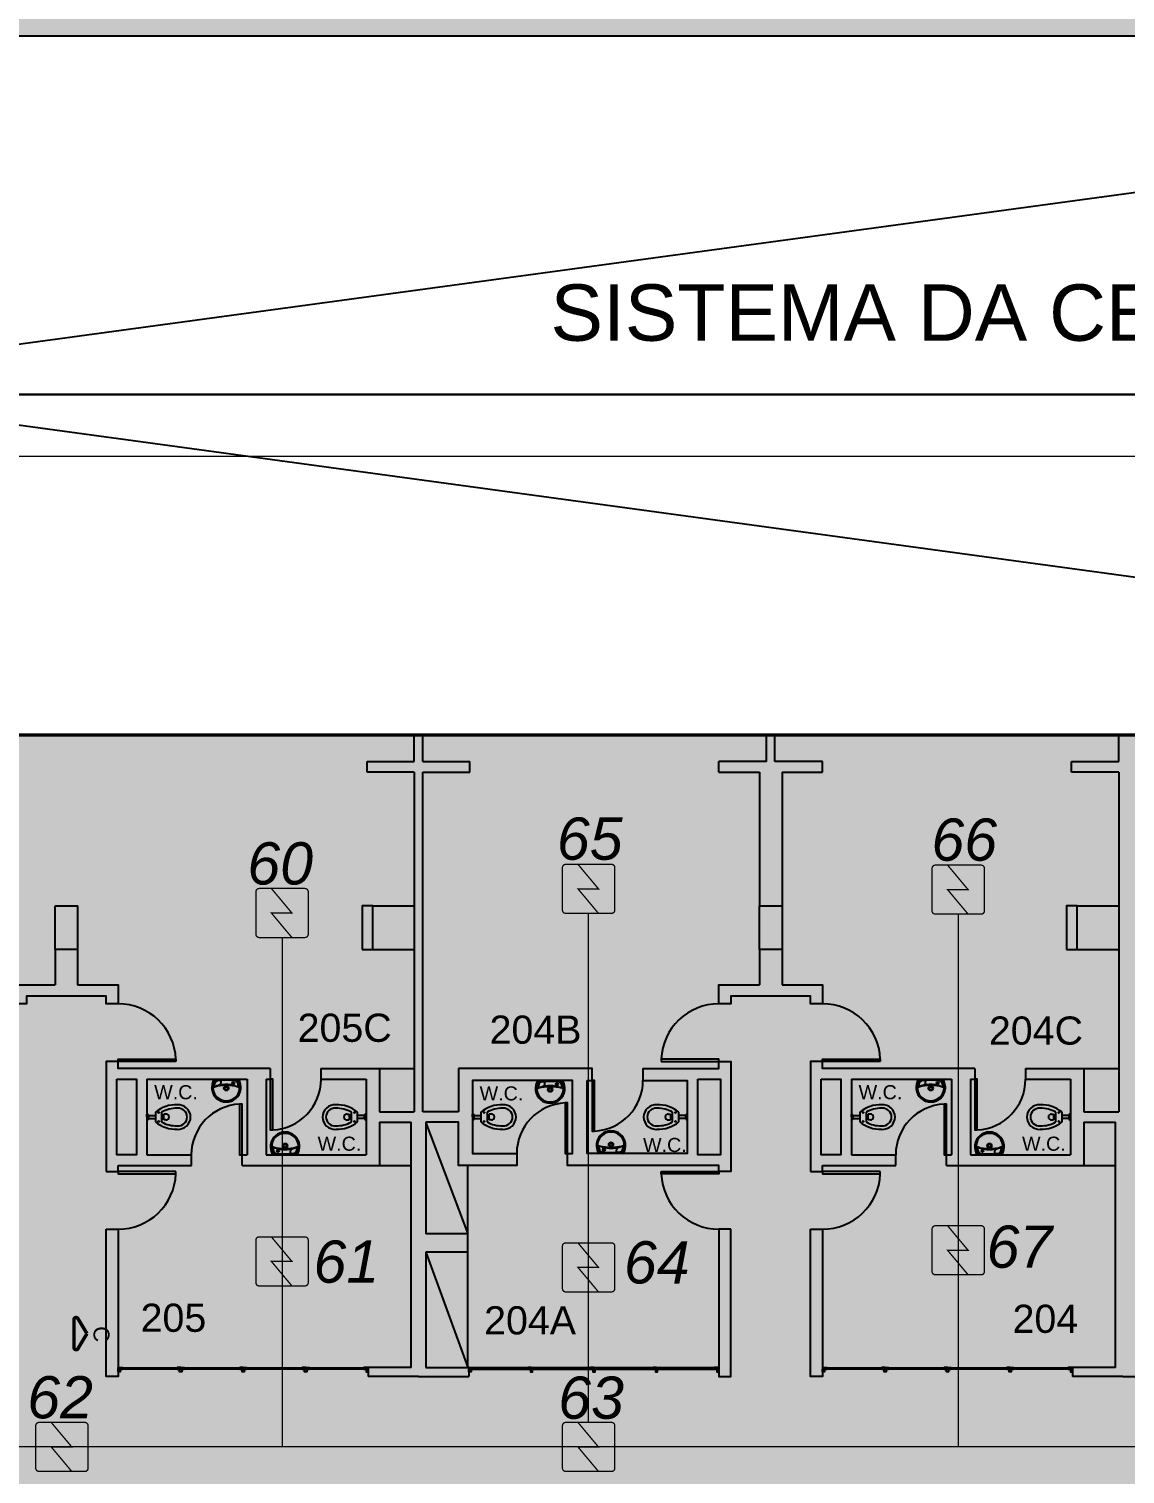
# Model space of a CAD drawing. Header units: metres. Extents: x -331 to 2982, y 362 to 2539.
# Drawn here: x 813.88 to 829.44, y 1904.12 to 1924.64 of the extents above; entities that cross this region are included whole.
import ezdxf
from ezdxf.enums import TextEntityAlignment as Align

# ---------------------------------------------------------------- set-up
doc = ezdxf.new("R2010")
doc.units = ezdxf.units.M
doc.linetypes.add('DASHDOT', pattern=[1, 0.5, -0.25, 0, -0.25])
doc.layers.add('_corredores', color=251, linetype='Continuous', plot=False)
doc.layers.add('_salas', color=251, linetype='Continuous', plot=False)
for name, color, linetype in [('ALV', 251, 'Continuous'), ('CX', 251, 'Continuous'), ('Det', 251, 'Continuous'), ('DET. FUMAÇA', 1, 'Continuous'), ('Div', 251, 'Continuous'), ('Est', 251, 'Continuous'), ('Mob', 251, 'Continuous'), ('Pis', 251, 'Continuous'), ('SALAS NOVAS', 7, 'Continuous'), ('Texto_Salas', 251, 'Continuous'), ('vid', 251, 'Continuous')]:
    doc.layers.add(name, color=color, linetype=linetype)
doc.layers.add('Botoeira_antiga', color=74, linetype='Continuous', lineweight=30)
doc.layers.add('Det_Lcorte', color=251, linetype='Continuous', lineweight=20)
doc.styles.add('ARIAL', font='arial.ttf')
doc.styles.add('DESTAQUE', font='arial.ttf', dxfattribs={"height": 0.4})
doc.styles.get("Standard").update_dxf_attribs({"font": 'arial.ttf', "height": 0.3})
doc.styles.add('X3G_ENTITY_1416BB66', font='arial.ttf', dxfattribs={"height": 0.6})
doc.styles.add('X3G_ENTITY_1416BB70', font='arial.ttf', dxfattribs={"height": 0.6})
doc.styles.add('X3G_ENTITY_1416BB7A', font='arial.ttf', dxfattribs={"height": 0.6})
doc.styles.add('X3G_ENTITY_1416BB84', font='arial.ttf', dxfattribs={"height": 0.6})
doc.styles.add('X3G_ENTITY_1416BB8E', font='arial.ttf', dxfattribs={"height": 0.6})
doc.styles.add('X3G_ENTITY_1416BB98', font='arial.ttf', dxfattribs={"height": 0.6})
doc.styles.add('X3G_ENTITY_1416BC53', font='arial.ttf', dxfattribs={"height": 0.6})
doc.styles.add('X3G_ENTITY_1416BC56', font='arial.ttf', dxfattribs={"height": 0.6})
doc.styles.add('X3G_ENTITY_1421B9F1', font='arial.ttf', dxfattribs={"height": 0.4})

# ---------------------------------------------------------------- blocks, each defined once
blk = doc.blocks.new('Detector de fumaça')
at = {"layer": 'DET. FUMAÇA', "linetype": 'Continuous', "lineweight": 15, "const_width": 0.0187}
blk.add_lwpolyline([(774.599, 539.816), (775.249, 539.816, -0.414214), (775.296, 539.769), (775.296, 539.167, -0.414214), (775.249, 539.12), (774.599, 539.12, -0.414214), (774.553, 539.167), (774.553, 539.769, -0.414214)], format="xyb", close=True, dxfattribs=at)
blk.add_lwpolyline([(774.773, 539.816), (775.064, 539.468), (774.773, 539.468), (775.064, 539.12)], dxfattribs=at)

msp = doc.modelspace()

# ---------------------------------------------------------------- hatches: boundary and pattern name
at = {"layer": '_corredores', "transparency": 33554508}
h = msp.add_hatch(color=256, dxfattribs=at)
h.dxf.hatch_style = 1
h.paths.add_polyline_path([(851.609, 1924.544), (870.379, 1924.544), (870.379, 1926.38), (870.189, 1926.38), (870.189, 1926.577), (870.003, 1926.764), (866.304, 1926.765), (866.288, 1926.731), (866.184, 1926.814), (865.422, 1927.574), (863.994, 1927.574), (862.566, 1927.574), (861.756, 1926.765), (861.72, 1926.765), (861.716, 1926.764), (861.703, 1926.763), (861.685, 1926.763), (858.091, 1926.765), (857.744, 1926.418), (857.397, 1926.765), (853.804, 1926.765), (853.788, 1926.731), (853.684, 1926.814), (852.922, 1927.574), (851.494, 1927.574), (849.748, 1927.574), (849.748, 1926.814), (849.608, 1926.814), (849.608, 1929.894), (841.234, 1929.894), (841.234, 1928.054), (840.474, 1928.054), (840.474, 1927.096), (840.756, 1926.814), (840.374, 1926.432), (840.042, 1926.765), (836.434, 1926.765), (836.419, 1926.731), (836.314, 1926.814), (835.553, 1927.574), (834.124, 1927.574), (832.696, 1927.574), (831.886, 1926.765), (831.85, 1926.765), (831.847, 1926.764), (831.833, 1926.763), (831.815, 1926.763), (828.221, 1926.765), (827.874, 1926.418), (827.528, 1926.765), (823.934, 1926.765), (823.918, 1926.731), (823.814, 1926.814), (823.052, 1927.574), (821.624, 1927.574), (820.195, 1927.574), (819.385, 1926.765), (819.35, 1926.765), (819.346, 1926.764), (819.333, 1926.763), (819.315, 1926.763), (815.721, 1926.765), (815.374, 1926.418), (815.027, 1926.765), (811.434, 1926.765), (811.418, 1926.731), (811.314, 1926.814), (810.552, 1927.574), (809.124, 1927.574), (807.695, 1927.574), (806.886, 1926.765), (806.85, 1926.765), (806.846, 1926.764), (806.833, 1926.763), (806.815, 1926.763), (803.221, 1926.765), (802.874, 1926.418), (802.527, 1926.765), (798.934, 1926.765), (798.918, 1926.731), (798.814, 1926.814), (798.052, 1927.574), (796.624, 1927.574), (795.195, 1927.574), (794.386, 1926.765), (794.35, 1926.765), (794.346, 1926.764), (794.333, 1926.763), (794.315, 1926.763), (790.721, 1926.765), (790.374, 1926.418), (790.027, 1926.765), (786.434, 1926.765), (786.418, 1926.731), (786.314, 1926.814), (785.552, 1927.574), (784.124, 1927.574), (782.696, 1927.574), (781.886, 1926.765), (781.85, 1926.765), (781.846, 1926.764), (781.833, 1926.763), (781.815, 1926.763), (778.221, 1926.765), (777.874, 1926.418), (777.527, 1926.765), (773.934, 1926.765), (773.918, 1926.731), (773.814, 1926.814), (773.052, 1927.574), (771.624, 1927.574), (770.196, 1927.574), (769.386, 1926.765), (769.35, 1926.765), (769.347, 1926.764), (769.333, 1926.763), (769.315, 1926.763), (765.615, 1926.764), (765.429, 1926.577), (765.429, 1926.38), (765.239, 1926.38), (765.239, 1924.544), (770.084, 1924.544), (770.084, 1914.631), (770.394, 1914.631), (770.394, 1905.511), (765.009, 1905.511), (765.009, 1910.811), (763.809, 1910.811), (763.809, 1905.511), (755.909, 1905.511), (755.909, 1910.811), (754.809, 1910.811), (754.809, 1905.511), (746.059, 1905.511), (746.059, 1901.896), (748.429, 1901.896), (748.429, 1903.596), (748.029, 1903.596), (748.029, 1903.796), (754.454, 1903.796), (754.454, 1903.596), (754.129, 1903.596), (754.129, 1901.896), (754.454, 1901.896), (754.454, 1901.696), (754.454, 1901.171), (757.954, 1901.171), (757.954, 1903.571), (757.954, 1903.771), (768.009, 1903.771), (768.009, 1903.751), (768.814, 1903.751), (768.814, 1895.791), (767.984, 1895.791), (767.984, 1895.771), (762.344, 1895.771), (761.069, 1895.771), (761.069, 1893.046), (754.154, 1893.046), (752.479, 1893.046), (752.479, 1860.521), (752.479, 1859.096), (752.479, 1857.621), (754.079, 1857.621), (754.079, 1860.546), (753.904, 1860.546), (753.904, 1863.421), (754.169, 1863.421), (754.169, 1887.631), (760.804, 1887.631), (760.804, 1887.721), (768.909, 1887.721), (770.309, 1887.721), (771.909, 1887.721), (773.009, 1887.721), (775.859, 1887.721), (775.859, 1886.621), (777.159, 1886.621), (777.159, 1887.721), (788.759, 1887.721), (788.759, 1886.621), (790.059, 1886.621), (790.059, 1887.721), (802.309, 1887.721), (804.009, 1887.721), (844.959, 1887.721), (844.959, 1887.896), (845.259, 1887.896), (845.259, 1887.543), (845.259, 1863.221), (807.109, 1863.221), (807.109, 1860.671), (807.109, 1860.571), (806.556, 1860.571), (806.556, 1858.751), (806.556, 1855.871), (806.556, 1855.143), (807.956, 1855.143), (807.956, 1857.121), (809.134, 1857.121), (809.134, 1860.671), (845.259, 1860.671), (845.259, 1855.977), (846.384, 1855.977), (846.384, 1856.871), (846.034, 1856.871), (846.034, 1856.971), (846.434, 1856.971), (846.434, 1860.671), (849.184, 1860.671), (849.184, 1856.971), (849.584, 1856.971), (849.584, 1856.871), (849.234, 1856.871), (849.234, 1855.977), (850.459, 1855.977), (850.459, 1860.671), (859.459, 1860.671), (859.459, 1863.221), (849.559, 1863.221), (849.559, 1888.221), (849.659, 1888.221), (849.659, 1887.721), (854.289, 1887.721), (854.289, 1895.621), (859.259, 1895.621), (859.259, 1905.521), (857.359, 1905.521), (857.359, 1905.621), (858.034, 1905.621), (858.034, 1908.221), (853.709, 1908.221), (853.709, 1908.184), (853.609, 1908.184), (853.609, 1910.121), (850.859, 1910.121), (850.86, 1912.861), (849.659, 1912.861), (849.659, 1908.921), (852.409, 1908.921), (852.409, 1903.771), (852.409, 1895.701), (852.409, 1890.371), (849.559, 1890.371), (849.559, 1908.921), (849.559, 1912.961), (852.259, 1912.961), (852.259, 1914.631), (851.609, 1914.631)])
h.paths.add_polyline_path([(845.929, 1914.631), (846.006, 1914.631), (846.006, 1905.511), (844.999, 1905.511), (844.999, 1909.911), (845.009, 1910.811), (843.809, 1910.811), (843.809, 1905.511), (835.009, 1905.511), (835.009, 1910.811), (833.809, 1910.811), (833.809, 1905.511), (825.009, 1905.511), (825.009, 1910.811), (823.809, 1910.811), (823.809, 1905.511), (815.009, 1905.511), (815.009, 1910.811), (813.809, 1910.811), (813.809, 1905.511), (805.009, 1905.511), (805.009, 1910.811), (803.809, 1910.811), (803.809, 1905.511), (795.009, 1905.511), (795.009, 1910.811), (793.809, 1910.811), (793.809, 1905.511), (785.009, 1905.511), (785.009, 1910.811), (783.809, 1910.811), (783.809, 1905.511), (775.009, 1905.511), (775.009, 1910.811), (773.979, 1910.811), (773.979, 1905.511), (773.194, 1905.511), (773.194, 1914.631), (773.124, 1914.631), (773.124, 1920.111), (775.144, 1920.111), (775.144, 1921.611), (775.124, 1921.611), (775.124, 1922.031), (773.624, 1922.031), (773.624, 1921.611), (773.164, 1921.611), (773.164, 1924.544), (845.929, 1924.543), (845.929, 1921.611), (845.469, 1921.611), (845.469, 1922.031), (843.969, 1922.031), (843.969, 1921.611), (843.949, 1920.111), (845.929, 1920.111)], flags=16)
h.paths.add_polyline_path([(851.494, 1926.432), (851.112, 1926.814), (851.494, 1927.196), (851.876, 1926.814)], flags=16)
h.paths.add_polyline_path([(845.244, 1926.432), (844.862, 1926.814), (845.244, 1927.196), (845.626, 1926.814)], flags=16)
h.paths.add_polyline_path([(845.119, 1903.801), (845.119, 1895.821), (845.259, 1895.821), (845.259, 1890.321), (839.659, 1890.321), (775.859, 1890.321), (772.984, 1890.321), (772.984, 1895.791), (771.754, 1895.791), (771.754, 1903.746), (773.099, 1903.746), (773.099, 1903.801)], flags=16)
h.paths.add_polyline_path([(834.506, 1926.814), (834.124, 1926.432), (833.742, 1926.814), (834.124, 1927.196)], flags=16)
h.paths.add_polyline_path([(863.612, 1926.814), (863.994, 1927.196), (864.376, 1926.814), (863.994, 1926.432)], flags=16)
h.paths.add_polyline_path([(845.259, 1895.821), (845.259, 1890.321), (839.659, 1890.321), (775.859, 1890.321), (772.984, 1890.321), (772.984, 1895.821), (775.859, 1895.821), (839.659, 1895.821)], flags=0)
h.paths.add_polyline_path([(822.006, 1926.814), (821.624, 1926.432), (821.242, 1926.814), (821.624, 1927.196)], flags=16)
h.paths.add_polyline_path([(809.506, 1926.814), (809.124, 1926.432), (808.742, 1926.814), (809.124, 1927.196)], flags=16)
h.paths.add_polyline_path([(797.006, 1926.814), (796.624, 1926.432), (796.242, 1926.814), (796.624, 1927.196)], flags=16)
h.paths.add_polyline_path([(784.506, 1926.814), (784.124, 1926.432), (783.742, 1926.814), (784.124, 1927.196)], flags=16)
h.paths.add_polyline_path([(772.006, 1926.814), (771.624, 1926.432), (771.242, 1926.814), (771.624, 1927.196)], flags=16)
edge = h.paths.add_edge_path(flags=16)
edge.add_line((767.555, 1893.924), (767.408, 1893.821))
edge.add_line((767.408, 1893.821), (767.203, 1894.065))
edge.add_line((767.203, 1894.065), (766.309, 1893.171))
edge.add_arc((765.909, 1892.771), 0.565, -45, 45, ccw=False)
edge.add_line((766.309, 1892.372), (767.203, 1891.477))
edge.add_line((767.203, 1891.477), (767.408, 1891.721))
edge.add_line((767.408, 1891.721), (767.555, 1891.618))
edge.add_arc((765.909, 1892.771), 2.01, 35, 325, ccw=False)
at = {"layer": '_salas', "transparency": 33554559}
h = msp.add_hatch(color=256, dxfattribs=at)
h.dxf.hatch_style = 1
h.paths.add_polyline_path([(805.009, 1905.511), (813.809, 1905.511), (813.809, 1910.811), (815.009, 1910.811), (815.009, 1905.511), (823.809, 1905.511), (823.809, 1910.811), (825.009, 1910.811), (825.009, 1905.511), (833.809, 1905.511), (833.809, 1910.811), (835.009, 1910.811), (835.009, 1905.511), (843.809, 1905.511), (843.809, 1910.811), (845.009, 1910.811), (845.009, 1909.911), (844.999, 1909.911), (844.999, 1905.511), (846.006, 1905.511), (846.006, 1914.631), (773.194, 1914.631), (773.194, 1905.511), (773.979, 1905.511), (773.979, 1910.811), (775.009, 1910.811), (775.009, 1905.511), (783.809, 1905.511), (783.809, 1910.811), (785.009, 1910.811), (785.009, 1905.511), (793.809, 1905.511), (793.809, 1910.811), (795.009, 1910.811), (795.009, 1905.511), (803.809, 1905.511), (803.809, 1910.811), (805.009, 1910.811)])

# ---------------------------------------------------------------- linework, layer by layer
at = {"layer": 'ALV', "color": 251}
for p, q in [((819.349, 1914.241), (819.349, 1914.611)), ((819.469, 1914.241), (819.469, 1914.611)), ((824.349, 1914.611), (824.469, 1914.611)), ((824.349, 1914.241), (824.349, 1914.611)), ((824.469, 1914.241), (824.469, 1914.611)), ((829.349, 1914.241), (829.349, 1914.611)), ((818.679, 1914.091), (818.679, 1914.241)), ((818.679, 1914.241), (819.349, 1914.241)), ((819.469, 1914.241), (820.139, 1914.241)), ((820.139, 1914.091), (820.139, 1914.241)), ((823.674, 1914.091), (823.674, 1914.241)), ((824.349, 1914.241), (823.674, 1914.241)), ((825.144, 1914.241), (824.469, 1914.241)), ((825.144, 1914.091), (825.144, 1914.241)), ((828.679, 1914.091), (828.679, 1914.241)), ((828.679, 1914.241), (829.349, 1914.241)), ((819.349, 1914.091), (818.679, 1914.091)), ((819.349, 1914.091), (819.349, 1909.269)), ((819.469, 1909.269), (819.469, 1914.091)), ((819.469, 1914.091), (820.139, 1914.091)), ((823.674, 1914.091), (824.249, 1914.091)), ((824.249, 1914.091), (824.249, 1912.191)), ((824.569, 1914.091), (825.144, 1914.091)), ((824.569, 1914.091), (824.569, 1912.191)), ((829.349, 1914.091), (828.679, 1914.091)), ((829.349, 1914.091), (829.349, 1909.269)), ((814.249, 1911.571), (814.249, 1911.071)), ((814.569, 1911.571), (814.569, 1911.071)), ((824.249, 1911.571), (824.249, 1911.071)), ((824.569, 1911.571), (824.569, 1911.071)), ((815.554, 1909.731), (815.554, 1908.656)), ((815.554, 1909.731), (816.974, 1909.731)), ((816.974, 1909.731), (816.974, 1908.656)), ((817.244, 1909.731), (817.304, 1909.731)), ((817.244, 1909.731), (817.244, 1908.656)), ((817.304, 1909.881), (817.304, 1909.731)), ((818.024, 1909.881), (818.854, 1909.881)), ((818.024, 1909.881), (818.024, 1909.731)), ((818.024, 1909.731), (818.664, 1909.731)), ((818.664, 1909.731), (818.664, 1908.656)), ((818.854, 1909.881), (818.854, 1909.269)), ((820.964, 1909.881), (819.974, 1909.881)), ((819.974, 1909.881), (819.974, 1909.269)), ((825.554, 1909.731), (825.554, 1908.656)), ((825.554, 1909.731), (826.974, 1909.731)), ((826.974, 1909.731), (826.974, 1908.656)), ((827.244, 1909.731), (827.304, 1909.731)), ((827.244, 1909.731), (827.244, 1908.656)), ((827.304, 1909.881), (827.304, 1909.731)), ((828.024, 1909.881), (828.854, 1909.881)), ((828.024, 1909.881), (828.024, 1909.731)), ((828.024, 1909.731), (828.664, 1909.731)), ((828.664, 1909.731), (828.664, 1908.656)), ((828.854, 1909.881), (828.854, 1909.269)), ((818.854, 1909.269), (819.349, 1909.269)), ((818.854, 1909.119), (818.854, 1908.506)), ((818.854, 1909.119), (819.304, 1909.119)), ((819.304, 1905.636), (819.304, 1909.119)), ((819.974, 1909.269), (819.469, 1909.269)), ((819.514, 1909.119), (819.514, 1907.536)), ((828.854, 1909.269), (829.349, 1909.269)), ((828.854, 1909.119), (828.854, 1908.506)), ((828.854, 1909.119), (829.304, 1909.119)), ((829.304, 1905.636), (829.304, 1909.119)), ((815.144, 1908.506), (816.184, 1908.506)), ((815.144, 1908.421), (815.144, 1908.506)), ((815.554, 1908.656), (816.184, 1908.656)), ((816.184, 1908.506), (816.184, 1908.656)), ((816.904, 1908.656), (816.974, 1908.656)), ((816.904, 1908.506), (816.904, 1908.656)), ((816.904, 1908.506), (818.854, 1908.506)), ((817.244, 1908.656), (818.664, 1908.656)), ((825.144, 1908.506), (826.184, 1908.506)), ((825.144, 1908.421), (825.144, 1908.506)), ((825.554, 1908.656), (826.184, 1908.656)), ((826.184, 1908.506), (826.184, 1908.656)), ((826.904, 1908.656), (826.974, 1908.656)), ((826.904, 1908.506), (826.904, 1908.656)), ((826.904, 1908.506), (828.854, 1908.506)), ((827.244, 1908.656), (828.664, 1908.656)), ((814.974, 1908.421), (815.144, 1908.421)), ((824.974, 1908.421), (825.144, 1908.421)), ((820.109, 1907.536), (819.514, 1907.536)), ((820.109, 1907.276), (820.109, 1907.536)), ((819.514, 1907.276), (819.514, 1905.636)), ((820.109, 1907.276), (819.514, 1907.276)), ((819.304, 1905.636), (818.694, 1905.636)), ((818.694, 1905.636), (818.694, 1905.511)), ((819.514, 1905.636), (820.124, 1905.636)), ((820.124, 1905.636), (820.124, 1905.511)), ((829.304, 1905.636), (828.694, 1905.636)), ((828.694, 1905.636), (828.694, 1905.511)), ((819.409, 1905.511), (818.694, 1905.511)), ((819.409, 1905.511), (820.124, 1905.511)), ((829.409, 1905.511), (828.694, 1905.511))]:
    msp.add_line(p, q, dxfattribs=at)
at = {"layer": 'ALV'}
msp.add_line((829.409, 1905.511), (830.124, 1905.511), dxfattribs=at)
at = {"layer": 'ALV', "color": 251}
for points in [[(814.569, 1911.071), (815.144, 1911.071), (815.144, 1910.801), (814.974, 1910.801), (814.974, 1910.911), (813.844, 1910.911), (813.844, 1910.801), (813.674, 1910.801), (813.674, 1911.071), (814.249, 1911.071)], [(824.569, 1911.071), (825.144, 1911.071), (825.144, 1910.801), (824.974, 1910.801), (824.974, 1910.911), (823.844, 1910.911), (823.844, 1910.801), (823.674, 1910.801), (823.674, 1911.071), (824.249, 1911.071)], [(817.304, 1909.881), (815.144, 1909.881), (815.144, 1909.981), (814.974, 1909.981), (814.974, 1908.421)], [(822.594, 1909.881), (823.674, 1909.881), (823.674, 1909.981), (823.844, 1909.981), (823.844, 1908.421), (823.674, 1908.421), (823.674, 1908.506), (821.524, 1908.506), (821.524, 1908.674), (821.594, 1908.674), (821.594, 1909.714), (820.174, 1909.714), (820.174, 1908.674), (820.804, 1908.674), (820.804, 1908.506), (819.974, 1908.506), (819.974, 1909.119), (819.514, 1909.119)], [(827.304, 1909.881), (825.144, 1909.881), (825.144, 1909.981), (824.974, 1909.981), (824.974, 1908.421)], [(821.804, 1909.714), (821.874, 1909.714), (821.874, 1909.881), (819.974, 1909.881)], [(822.594, 1909.881), (822.594, 1909.714), (823.224, 1909.714), (823.224, 1908.674), (821.804, 1908.674), (821.804, 1909.714)], [(816.047, 1905.615), (816.047, 1905.575), (816.017, 1905.575), (816.017, 1905.615)], [(816.934, 1905.615), (816.934, 1905.575), (816.904, 1905.575), (816.904, 1905.615)], [(821.884, 1905.615), (821.884, 1905.575), (821.914, 1905.575), (821.914, 1905.615)], [(826.047, 1905.615), (826.047, 1905.575), (826.017, 1905.575), (826.017, 1905.615)], [(826.934, 1905.615), (826.934, 1905.575), (826.904, 1905.575), (826.904, 1905.615)]]:
    msp.add_lwpolyline(points, dxfattribs=at)
for points in [[(815.124, 1909.731), (815.404, 1909.731), (815.404, 1908.656), (815.124, 1908.656)], [(823.374, 1909.731), (823.694, 1909.731), (823.694, 1908.656), (823.374, 1908.656)], [(825.124, 1909.731), (825.404, 1909.731), (825.404, 1908.656), (825.124, 1908.656)], [(814.974, 1907.601), (815.144, 1907.601), (815.144, 1905.511), (814.974, 1905.511)], [(823.844, 1907.601), (823.674, 1907.601), (823.674, 1905.511), (823.844, 1905.511)], [(824.974, 1907.601), (825.144, 1907.601), (825.144, 1905.511), (824.974, 1905.511)], [(815.148, 1905.635), (818.69, 1905.635), (818.69, 1905.615), (815.148, 1905.615)], [(815.984, 1905.635), (816.029, 1905.635), (816.029, 1905.615), (815.984, 1905.615), (815.984, 1905.614), (816.03, 1905.614), (816.03, 1905.636), (815.984, 1905.636)], [(816.033, 1905.636), (816.03, 1905.636), (816.03, 1905.614), (816.033, 1905.614)], [(816.08, 1905.635), (816.034, 1905.635), (816.034, 1905.615), (816.08, 1905.615), (816.08, 1905.614), (816.033, 1905.614), (816.033, 1905.636), (816.08, 1905.636)], [(816.871, 1905.635), (816.917, 1905.635), (816.917, 1905.615), (816.871, 1905.615), (816.871, 1905.614), (816.918, 1905.614), (816.918, 1905.636), (816.871, 1905.636)], [(816.921, 1905.636), (816.918, 1905.636), (816.918, 1905.614), (816.921, 1905.614)], [(816.967, 1905.635), (816.922, 1905.635), (816.922, 1905.615), (816.967, 1905.615), (816.967, 1905.614), (816.921, 1905.614), (816.921, 1905.636), (816.967, 1905.636)], [(823.67, 1905.635), (820.128, 1905.635), (820.128, 1905.615), (823.67, 1905.615)], [(821.851, 1905.635), (821.897, 1905.635), (821.897, 1905.615), (821.851, 1905.615), (821.851, 1905.614), (821.898, 1905.614), (821.898, 1905.636), (821.851, 1905.636)], [(821.898, 1905.636), (821.901, 1905.636), (821.901, 1905.614), (821.898, 1905.614)], [(821.947, 1905.635), (821.902, 1905.635), (821.902, 1905.615), (821.947, 1905.615), (821.947, 1905.614), (821.901, 1905.614), (821.901, 1905.636), (821.947, 1905.636)], [(825.148, 1905.635), (828.69, 1905.635), (828.69, 1905.615), (825.148, 1905.615)], [(825.984, 1905.635), (826.029, 1905.635), (826.029, 1905.615), (825.984, 1905.615), (825.984, 1905.614), (826.03, 1905.614), (826.03, 1905.636), (825.984, 1905.636)], [(826.033, 1905.636), (826.03, 1905.636), (826.03, 1905.614), (826.033, 1905.614)], [(826.08, 1905.635), (826.034, 1905.635), (826.034, 1905.615), (826.08, 1905.615), (826.08, 1905.614), (826.033, 1905.614), (826.033, 1905.636), (826.08, 1905.636)], [(826.871, 1905.635), (826.917, 1905.635), (826.917, 1905.615), (826.871, 1905.615), (826.871, 1905.614), (826.918, 1905.614), (826.918, 1905.636), (826.871, 1905.636)], [(826.921, 1905.636), (826.918, 1905.636), (826.918, 1905.614), (826.921, 1905.614)], [(826.967, 1905.635), (826.922, 1905.635), (826.922, 1905.615), (826.967, 1905.615), (826.967, 1905.614), (826.921, 1905.614), (826.921, 1905.636), (826.967, 1905.636)]]:
    msp.add_lwpolyline(points, close=True, dxfattribs=at)
at = {"layer": 'Botoeira_antiga'}
msp.add_line((763.38, 1919.452), (871.635, 1919.452), dxfattribs=at)
at = {"layer": 'CX', "color": 251}
for points in [[(815.964, 1909.981), (815.144, 1909.981), (815.144, 1910.016), (815.964, 1910.016)], [(822.854, 1909.981), (823.674, 1909.981), (823.674, 1910.016), (822.854, 1910.016)], [(825.964, 1909.981), (825.144, 1909.981), (825.144, 1910.016), (825.964, 1910.016)], [(817.339, 1909.011), (817.339, 1909.731), (817.304, 1909.731), (817.304, 1909.011)], [(827.339, 1909.011), (827.339, 1909.731), (827.304, 1909.731), (827.304, 1909.011)], [(821.909, 1908.994), (821.909, 1909.714), (821.874, 1909.714), (821.874, 1908.994)], [(816.869, 1909.376), (816.869, 1908.656), (816.904, 1908.656), (816.904, 1909.376)], [(821.489, 1909.394), (821.489, 1908.674), (821.524, 1908.674), (821.524, 1909.394)], [(826.869, 1909.376), (826.869, 1908.656), (826.904, 1908.656), (826.904, 1909.376)], [(815.964, 1908.421), (815.144, 1908.421), (815.144, 1908.386), (815.964, 1908.386)], [(822.854, 1908.421), (823.674, 1908.421), (823.674, 1908.386), (822.854, 1908.386)], [(825.964, 1908.421), (825.144, 1908.421), (825.144, 1908.386), (825.964, 1908.386)], [(815.147, 1905.636), (815.144, 1905.636), (815.144, 1905.614), (815.147, 1905.614)], [(815.207, 1905.635), (815.148, 1905.635), (815.148, 1905.615), (815.207, 1905.615), (815.207, 1905.614), (815.147, 1905.614), (815.147, 1905.636), (815.207, 1905.636)], [(817.759, 1905.635), (817.804, 1905.635), (817.804, 1905.615), (817.759, 1905.615), (817.759, 1905.614), (817.805, 1905.614), (817.805, 1905.636), (817.759, 1905.636)], [(817.808, 1905.636), (817.805, 1905.636), (817.805, 1905.614), (817.808, 1905.614)], [(817.855, 1905.635), (817.809, 1905.635), (817.809, 1905.615), (817.855, 1905.615), (817.855, 1905.614), (817.808, 1905.614), (817.808, 1905.636), (817.855, 1905.636)], [(818.631, 1905.635), (818.69, 1905.635), (818.69, 1905.615), (818.631, 1905.615), (818.631, 1905.614), (818.691, 1905.614), (818.691, 1905.636), (818.631, 1905.636)], [(818.691, 1905.636), (818.694, 1905.636), (818.694, 1905.614), (818.691, 1905.614)], [(820.127, 1905.636), (820.124, 1905.636), (820.124, 1905.614), (820.127, 1905.614)], [(820.187, 1905.635), (820.128, 1905.635), (820.128, 1905.615), (820.187, 1905.615), (820.187, 1905.614), (820.127, 1905.614), (820.127, 1905.636), (820.187, 1905.636)], [(820.964, 1905.635), (821.009, 1905.635), (821.009, 1905.615), (820.964, 1905.615), (820.964, 1905.614), (821.01, 1905.614), (821.01, 1905.636), (820.964, 1905.636)], [(821.01, 1905.636), (821.013, 1905.636), (821.013, 1905.614), (821.01, 1905.614)], [(821.06, 1905.635), (821.014, 1905.635), (821.014, 1905.615), (821.06, 1905.615), (821.06, 1905.614), (821.013, 1905.614), (821.013, 1905.636), (821.06, 1905.636)], [(822.739, 1905.635), (822.784, 1905.635), (822.784, 1905.615), (822.739, 1905.615), (822.739, 1905.614), (822.785, 1905.614), (822.785, 1905.636), (822.739, 1905.636)], [(822.785, 1905.636), (822.788, 1905.636), (822.788, 1905.614), (822.785, 1905.614)], [(822.835, 1905.635), (822.789, 1905.635), (822.789, 1905.615), (822.835, 1905.615), (822.835, 1905.614), (822.788, 1905.614), (822.788, 1905.636), (822.835, 1905.636)], [(823.611, 1905.635), (823.67, 1905.635), (823.67, 1905.615), (823.611, 1905.615), (823.611, 1905.614), (823.671, 1905.614), (823.671, 1905.636), (823.611, 1905.636)], [(823.671, 1905.636), (823.674, 1905.636), (823.674, 1905.614), (823.671, 1905.614)], [(825.147, 1905.636), (825.144, 1905.636), (825.144, 1905.614), (825.147, 1905.614)], [(825.207, 1905.635), (825.148, 1905.635), (825.148, 1905.615), (825.207, 1905.615), (825.207, 1905.614), (825.147, 1905.614), (825.147, 1905.636), (825.207, 1905.636)], [(827.759, 1905.635), (827.804, 1905.635), (827.804, 1905.615), (827.759, 1905.615), (827.759, 1905.614), (827.805, 1905.614), (827.805, 1905.636), (827.759, 1905.636)], [(827.808, 1905.636), (827.805, 1905.636), (827.805, 1905.614), (827.808, 1905.614)], [(827.855, 1905.635), (827.809, 1905.635), (827.809, 1905.615), (827.855, 1905.615), (827.855, 1905.614), (827.808, 1905.614), (827.808, 1905.636), (827.855, 1905.636)], [(828.631, 1905.635), (828.69, 1905.635), (828.69, 1905.615), (828.631, 1905.615), (828.631, 1905.614), (828.691, 1905.614), (828.691, 1905.636), (828.631, 1905.636)], [(828.691, 1905.636), (828.694, 1905.636), (828.694, 1905.614), (828.691, 1905.614)]]:
    msp.add_lwpolyline(points, close=True, dxfattribs=at)
for points in [[(815.174, 1905.615), (815.174, 1905.575), (815.144, 1905.575), (815.144, 1905.615)], [(817.822, 1905.615), (817.822, 1905.575), (817.792, 1905.575), (817.792, 1905.615)], [(818.664, 1905.615), (818.664, 1905.575), (818.694, 1905.575), (818.694, 1905.615)], [(820.154, 1905.615), (820.154, 1905.575), (820.124, 1905.575), (820.124, 1905.615)], [(820.997, 1905.615), (820.997, 1905.575), (821.027, 1905.575), (821.027, 1905.615)], [(822.772, 1905.615), (822.772, 1905.575), (822.802, 1905.575), (822.802, 1905.615)], [(823.644, 1905.615), (823.644, 1905.575), (823.674, 1905.575), (823.674, 1905.615)], [(825.174, 1905.615), (825.174, 1905.575), (825.144, 1905.575), (825.144, 1905.615)], [(827.822, 1905.615), (827.822, 1905.575), (827.792, 1905.575), (827.792, 1905.615)], [(828.664, 1905.615), (828.664, 1905.575), (828.694, 1905.575), (828.694, 1905.615)]]:
    msp.add_lwpolyline(points, dxfattribs=at)
for centre, radius, start, end in [((815.144, 1909.981), 0.821, 2.4441, 90), ((823.674, 1909.981), 0.821, 90, 177.5559), ((825.144, 1909.981), 0.821, 2.4441, 90), ((817.304, 1909.731), 0.721, 272.783, 0), ((827.304, 1909.731), 0.721, 272.783, 0), ((821.874, 1909.714), 0.721, 272.783, 0), ((816.904, 1908.656), 0.721, 92.783, 180), ((821.524, 1908.674), 0.721, 92.783, 180), ((826.904, 1908.656), 0.721, 92.783, 180), ((815.144, 1908.421), 0.821, 270, 357.5559), ((823.674, 1908.421), 0.821, 182.4441, 270), ((825.144, 1908.421), 0.821, 270, 357.5559)]:
    msp.add_arc(centre, radius, start, end, dxfattribs=at)
at = {"layer": 'Det', "color": 251}
for p, q in [((841.129, 1923.891), (773.124, 1914.631)), ((777.964, 1923.89), (845.929, 1914.631))]:
    msp.add_line(p, q, dxfattribs=at)
at = {"layer": 'Det_Lcorte', "color": 251, "linetype": 'DASHDOT', "ltscale": 0.0075, "transparency": 33554534, "const_width": 0.05}
msp.add_lwpolyline([(814.702, 1906.119), (814.574, 1906.332, 0.760667), (814.517, 1906.316), (814.517, 1905.921, 0.760667), (814.574, 1905.905), (814.702, 1906.119)], format="xyb", dxfattribs=at)
at = {"layer": 'Div', "color": 230, "linetype": 'Continuous', "lineweight": 0}
msp.add_line((871.689, 1918.572), (742.174, 1918.572), dxfattribs=at)
at = {"layer": 'Div', "color": 150, "linetype": 'Continuous', "lineweight": 0}
for p, q in [((821.824, 1904.857), (821.824, 1912.085)), ((827.07, 1912.074), (827.07, 1904.51)), ((817.471, 1911.742), (817.471, 1904.51)), ((847.293, 1904.51), (748.299, 1904.51))]:
    msp.add_line(p, q, dxfattribs=at)
at = {"layer": 'Est', "color": 251}
for points in [[(814.249, 1912.191), (814.569, 1912.191), (814.569, 1911.571), (814.249, 1911.571)], [(818.609, 1911.571), (818.759, 1911.571), (818.759, 1912.191), (818.609, 1912.191)], [(824.249, 1912.191), (824.569, 1912.191), (824.569, 1911.571), (824.249, 1911.571)], [(828.609, 1911.571), (828.759, 1911.571), (828.759, 1912.191), (828.609, 1912.191)]]:
    msp.add_lwpolyline(points, close=True, dxfattribs=at)
at = {"layer": 'Mob', "color": 251}
for p, q in [((818.759, 1912.191), (819.349, 1912.191)), ((828.759, 1912.191), (829.349, 1912.191)), ((818.759, 1911.571), (819.349, 1911.571)), ((828.759, 1911.571), (829.349, 1911.571)), ((816.503, 1909.731), (816.855, 1909.731)), ((818.854, 1909.881), (819.349, 1909.881)), ((826.503, 1909.731), (826.855, 1909.731)), ((828.854, 1909.881), (829.349, 1909.881)), ((821.101, 1909.714), (821.452, 1909.714)), ((815.554, 1909.194), (815.554, 1909.234)), ((815.554, 1909.234), (815.565, 1909.234)), ((815.554, 1909.194), (815.554, 1909.153)), ((815.554, 1909.153), (815.565, 1909.153)), ((815.574, 1909.214), (815.574, 1909.225)), ((815.574, 1909.214), (815.574, 1909.174)), ((815.574, 1909.214), (815.674, 1909.214)), ((815.574, 1909.174), (815.674, 1909.174)), ((815.574, 1909.174), (815.574, 1909.163)), ((815.674, 1909.264), (815.674, 1909.124)), ((815.762, 1909.264), (815.762, 1909.124)), ((815.793, 1909.153), (815.793, 1909.234)), ((815.822, 1909.234), (815.793, 1909.234)), ((815.822, 1909.153), (815.793, 1909.153)), ((818.396, 1909.234), (818.425, 1909.234)), ((818.396, 1909.153), (818.425, 1909.153)), ((818.425, 1909.234), (818.425, 1909.153)), ((818.456, 1909.124), (818.456, 1909.264)), ((818.544, 1909.124), (818.544, 1909.264)), ((818.644, 1909.214), (818.544, 1909.214)), ((818.644, 1909.174), (818.544, 1909.174)), ((818.644, 1909.214), (818.644, 1909.225)), ((818.644, 1909.174), (818.644, 1909.214)), ((818.644, 1909.174), (818.644, 1909.163)), ((818.664, 1909.234), (818.653, 1909.234)), ((818.664, 1909.153), (818.653, 1909.153)), ((818.664, 1909.194), (818.664, 1909.234)), ((818.664, 1909.194), (818.664, 1909.153)), ((820.174, 1909.194), (820.174, 1909.234)), ((820.174, 1909.234), (820.185, 1909.234)), ((820.174, 1909.194), (820.174, 1909.153)), ((820.174, 1909.153), (820.185, 1909.153)), ((820.194, 1909.214), (820.194, 1909.225)), ((820.194, 1909.214), (820.194, 1909.174)), ((820.194, 1909.214), (820.294, 1909.214)), ((820.194, 1909.174), (820.294, 1909.174)), ((820.194, 1909.174), (820.194, 1909.163)), ((820.294, 1909.264), (820.294, 1909.124)), ((820.382, 1909.264), (820.382, 1909.124)), ((820.413, 1909.153), (820.413, 1909.234)), ((820.442, 1909.234), (820.413, 1909.234)), ((820.442, 1909.153), (820.413, 1909.153)), ((822.956, 1909.234), (822.985, 1909.234)), ((822.956, 1909.153), (822.985, 1909.153)), ((822.985, 1909.234), (822.985, 1909.153)), ((823.016, 1909.124), (823.016, 1909.264)), ((823.104, 1909.124), (823.104, 1909.264)), ((823.204, 1909.214), (823.104, 1909.214)), ((823.204, 1909.174), (823.104, 1909.174)), ((823.204, 1909.214), (823.204, 1909.225)), ((823.204, 1909.174), (823.204, 1909.214)), ((823.204, 1909.174), (823.204, 1909.163)), ((823.224, 1909.234), (823.213, 1909.234)), ((823.224, 1909.153), (823.213, 1909.153)), ((823.224, 1909.194), (823.224, 1909.234)), ((823.224, 1909.194), (823.224, 1909.153)), ((825.554, 1909.194), (825.554, 1909.234)), ((825.554, 1909.234), (825.565, 1909.234)), ((825.554, 1909.194), (825.554, 1909.153)), ((825.554, 1909.153), (825.565, 1909.153)), ((825.574, 1909.214), (825.574, 1909.225)), ((825.574, 1909.214), (825.574, 1909.174)), ((825.574, 1909.214), (825.674, 1909.214)), ((825.574, 1909.174), (825.674, 1909.174)), ((825.574, 1909.174), (825.574, 1909.163)), ((825.674, 1909.264), (825.674, 1909.124)), ((825.762, 1909.264), (825.762, 1909.124)), ((825.793, 1909.153), (825.793, 1909.234)), ((825.822, 1909.234), (825.793, 1909.234)), ((825.822, 1909.153), (825.793, 1909.153)), ((828.396, 1909.234), (828.425, 1909.234)), ((828.396, 1909.153), (828.425, 1909.153)), ((828.425, 1909.234), (828.425, 1909.153)), ((828.456, 1909.124), (828.456, 1909.264)), ((828.544, 1909.124), (828.544, 1909.264)), ((828.644, 1909.214), (828.544, 1909.214)), ((828.644, 1909.174), (828.544, 1909.174)), ((828.644, 1909.214), (828.644, 1909.225)), ((828.644, 1909.174), (828.644, 1909.214)), ((828.644, 1909.174), (828.644, 1909.163)), ((828.664, 1909.234), (828.653, 1909.234)), ((828.664, 1909.153), (828.653, 1909.153)), ((828.664, 1909.194), (828.664, 1909.234)), ((828.664, 1909.194), (828.664, 1909.153)), ((817.69, 1908.656), (817.339, 1908.656)), ((818.854, 1908.506), (819.304, 1908.506)), ((822.317, 1908.674), (821.966, 1908.674)), ((827.69, 1908.656), (827.339, 1908.656)), ((828.854, 1908.506), (829.304, 1908.506))]:
    msp.add_line(p, q, dxfattribs=at)
at = {"layer": 'Mob', "color": 251, "ltscale": 0.8}
for p, q in [((819.514, 1909.111), (820.109, 1907.536)), ((819.514, 1907.276), (820.109, 1905.636))]:
    msp.add_line(p, q, dxfattribs=at)
at = {"layer": 'Mob', "color": 251}
for points in [[(816.68, 1909.72, 0.019765), (816.554, 1909.715, 0.055725), (816.536, 1909.713, 0.26837), (816.503, 1909.677, 0.08527), (816.491, 1909.59, 0.373975), (816.68, 1909.425, 0.373975), (816.869, 1909.59, 0.08527), (816.857, 1909.677, 0.26837), (816.824, 1909.713, 0.055725), (816.806, 1909.715, 0.019765)], [(821.277, 1909.703, 0.019765), (821.151, 1909.698, 0.055725), (821.133, 1909.696, 0.26837), (821.1, 1909.66, 0.08527), (821.088, 1909.572, 0.373975), (821.277, 1909.408, 0.373975), (821.467, 1909.572, 0.08527), (821.455, 1909.66, 0.26837), (821.421, 1909.696, 0.055725), (821.403, 1909.698, 0.019765)], [(826.68, 1909.72, 0.019765), (826.554, 1909.715, 0.055725), (826.536, 1909.713, 0.26837), (826.503, 1909.677, 0.08527), (826.491, 1909.59, 0.373975), (826.68, 1909.425, 0.373975), (826.869, 1909.59, 0.08527), (826.857, 1909.677, 0.26837), (826.824, 1909.713, 0.055725), (826.806, 1909.715, 0.019765)], [(817.514, 1908.667, 0.019765), (817.64, 1908.672, 0.055725), (817.658, 1908.674, 0.26837), (817.691, 1908.71, 0.08527), (817.703, 1908.798, 0.373975), (817.514, 1908.962, 0.373975), (817.324, 1908.798, 0.08527), (817.336, 1908.71, 0.26837), (817.37, 1908.674, 0.055725), (817.388, 1908.672, 0.019765)], [(822.141, 1908.684, 0.019765), (822.267, 1908.689, 0.055725), (822.285, 1908.692, 0.26837), (822.318, 1908.728, 0.08527), (822.33, 1908.815, 0.373975), (822.141, 1908.98, 0.373975), (821.951, 1908.815, 0.08527), (821.963, 1908.728, 0.26837), (821.997, 1908.692, 0.055725), (822.015, 1908.689, 0.019765)], [(827.514, 1908.667, 0.019765), (827.64, 1908.672, 0.055725), (827.658, 1908.674, 0.26837), (827.691, 1908.71, 0.08527), (827.703, 1908.798, 0.373975), (827.514, 1908.962, 0.373975), (827.324, 1908.798, 0.08527), (827.336, 1908.71, 0.26837), (827.37, 1908.674, 0.055725), (827.388, 1908.672, 0.019765)]]:
    msp.add_lwpolyline(points, format="xyb", close=True, dxfattribs=at)
for points in [[(816.854, 1909.624, 0.09339), (816.842, 1909.677, 0.281673), (816.797, 1909.71, 0.022774), (816.707, 1909.716), (816.68, 1909.716), (816.653, 1909.716, 0.022774), (816.563, 1909.71, 0.281673), (816.518, 1909.677, 0.09339), (816.505, 1909.624)], [(816.854, 1909.624, -0.557482), (816.847, 1909.619, 0.068592), (816.743, 1909.649, 0.02486), (816.68, 1909.654, 0.02486), (816.617, 1909.649, 0.068592), (816.513, 1909.619, -0.557482), (816.505, 1909.624)], [(816.847, 1909.619, 0.072415), (816.68, 1909.642, 0.072415), (816.512, 1909.619)], [(816.515, 1909.62, -0.467154), (816.518, 1909.627, -0.039312), (816.585, 1909.651, 0.320715), (816.604, 1909.671, 0.032811), (816.608, 1909.709)], [(821.452, 1909.606, 0.09339), (821.439, 1909.66, 0.281673), (821.394, 1909.693, 0.022774), (821.304, 1909.698), (821.277, 1909.698), (821.25, 1909.698, 0.022774), (821.16, 1909.693, 0.281673), (821.115, 1909.66, 0.09339), (821.103, 1909.606)], [(821.452, 1909.606, -0.557482), (821.444, 1909.601, 0.068592), (821.34, 1909.631, 0.02486), (821.277, 1909.636, 0.02486), (821.214, 1909.631, 0.068592), (821.11, 1909.601, -0.557482), (821.103, 1909.606)], [(821.445, 1909.601, 0.072415), (821.277, 1909.624, 0.072415), (821.11, 1909.601)], [(821.113, 1909.602, -0.467154), (821.115, 1909.609, -0.039312), (821.182, 1909.633, 0.320715), (821.201, 1909.653, 0.032811), (821.205, 1909.691)], [(826.854, 1909.624, 0.09339), (826.842, 1909.677, 0.281673), (826.797, 1909.71, 0.022774), (826.707, 1909.716), (826.68, 1909.716), (826.653, 1909.716, 0.022774), (826.563, 1909.71, 0.281673), (826.518, 1909.677, 0.09339), (826.505, 1909.624)], [(826.854, 1909.624, -0.557482), (826.847, 1909.619, 0.068592), (826.743, 1909.649, 0.02486), (826.68, 1909.654, 0.02486), (826.617, 1909.649, 0.068592), (826.513, 1909.619, -0.557482), (826.505, 1909.624)], [(826.847, 1909.619, 0.072415), (826.68, 1909.642, 0.072415), (826.512, 1909.619)], [(826.515, 1909.62, -0.467154), (826.518, 1909.627, -0.039312), (826.585, 1909.651, 0.320715), (826.604, 1909.671, 0.032811), (826.608, 1909.709)], [(817.339, 1908.763, -0.557482), (817.347, 1908.768, 0.068592), (817.451, 1908.738, 0.02486), (817.514, 1908.733, 0.02486), (817.577, 1908.738, 0.068592), (817.681, 1908.768, -0.557482), (817.688, 1908.763)], [(817.339, 1908.763, 0.09339), (817.352, 1908.71, 0.281673), (817.397, 1908.677, 0.022774), (817.487, 1908.671), (817.514, 1908.671), (817.541, 1908.671, 0.022774), (817.631, 1908.677, 0.281673), (817.676, 1908.71, 0.09339), (817.688, 1908.763)], [(817.346, 1908.769, 0.072415), (817.514, 1908.745, 0.072415), (817.681, 1908.769)], [(817.678, 1908.767, -0.467154), (817.676, 1908.76, -0.039312), (817.609, 1908.737, 0.320715), (817.59, 1908.716, 0.032811), (817.586, 1908.679)], [(821.966, 1908.781, -0.557482), (821.974, 1908.786, 0.068592), (822.078, 1908.756, 0.02486), (822.141, 1908.751, 0.02486), (822.204, 1908.756, 0.068592), (822.308, 1908.786, -0.557482), (822.315, 1908.781)], [(821.966, 1908.781, 0.09339), (821.979, 1908.728, 0.281673), (822.024, 1908.695, 0.022774), (822.114, 1908.689), (822.141, 1908.689), (822.168, 1908.689, 0.022774), (822.258, 1908.695, 0.281673), (822.303, 1908.728, 0.09339), (822.315, 1908.781)], [(821.973, 1908.786, 0.072415), (822.141, 1908.763, 0.072415), (822.308, 1908.786)], [(822.305, 1908.785, -0.467154), (822.303, 1908.778, -0.039312), (822.236, 1908.754, 0.320715), (822.217, 1908.734, 0.032811), (822.213, 1908.696)], [(827.339, 1908.763, -0.557482), (827.347, 1908.768, 0.068592), (827.451, 1908.738, 0.02486), (827.514, 1908.733, 0.02486), (827.577, 1908.738, 0.068592), (827.681, 1908.768, -0.557482), (827.688, 1908.763)], [(827.339, 1908.763, 0.09339), (827.352, 1908.71, 0.281673), (827.397, 1908.677, 0.022774), (827.487, 1908.671), (827.514, 1908.671), (827.541, 1908.671, 0.022774), (827.631, 1908.677, 0.281673), (827.676, 1908.71, 0.09339), (827.688, 1908.763)], [(827.346, 1908.769, 0.072415), (827.514, 1908.745, 0.072415), (827.681, 1908.769)], [(827.678, 1908.767, -0.467154), (827.676, 1908.76, -0.039312), (827.609, 1908.737, 0.320715), (827.59, 1908.716, 0.032811), (827.586, 1908.679)]]:
    msp.add_lwpolyline(points, format="xyb", dxfattribs=at)
for points in [[(820.109, 1907.536), (820.109, 1908.506)], [(820.109, 1905.636), (820.109, 1907.276)]]:
    msp.add_lwpolyline(points, dxfattribs=at)
for centre, radius in [((816.68, 1909.601), 0.0328), ((816.68, 1909.601), 0.0203), ((816.779, 1909.674), 0.0158), ((821.277, 1909.583), 0.0328), ((821.277, 1909.583), 0.0203), ((821.376, 1909.657), 0.0158), ((826.68, 1909.601), 0.0328), ((826.68, 1909.601), 0.0203), ((826.779, 1909.674), 0.0158), ((815.72, 1909.256), 0.00707), ((815.72, 1909.132), 0.00707), ((818.498, 1909.256), 0.00707), ((818.498, 1909.132), 0.00707), ((820.34, 1909.256), 0.00707), ((820.34, 1909.132), 0.00707), ((823.058, 1909.256), 0.00707), ((823.058, 1909.132), 0.00707), ((825.72, 1909.256), 0.00707), ((825.72, 1909.132), 0.00707), ((828.498, 1909.256), 0.00707), ((828.498, 1909.132), 0.00707), ((817.415, 1908.713), 0.0158), ((817.514, 1908.787), 0.0328), ((817.514, 1908.787), 0.0203), ((822.042, 1908.73), 0.0158), ((822.141, 1908.804), 0.0328), ((822.141, 1908.804), 0.0203), ((827.415, 1908.713), 0.0158), ((827.514, 1908.787), 0.0328), ((827.514, 1908.787), 0.0203)]:
    msp.add_circle(centre, radius, dxfattribs=at)
for centre, radius, start, end in [((816.738, 1909.606), 0.266, 151.9123, 184.0939), ((816.622, 1909.606), 0.266, 355.9061, 27.7353), ((826.738, 1909.606), 0.266, 151.9123, 184.0939), ((826.622, 1909.606), 0.266, 355.9061, 27.7353), ((816.68, 1909.616), 0.209, 187.9818, 270), ((816.68, 1909.616), 0.209, 270, 352.0182), ((821.335, 1909.589), 0.266, 151.9123, 184.0939), ((821.277, 1909.599), 0.209, 187.9818, 270), ((821.103, 1909.711), 0.0027, 90, 152.2647), ((821.277, 1909.599), 0.209, 270, 352.0182), ((821.452, 1909.711), 0.0027, 27.7353, 90), ((821.219, 1909.589), 0.266, 355.9061, 27.7353), ((826.68, 1909.616), 0.209, 187.9818, 270), ((826.68, 1909.616), 0.209, 270, 352.0182), ((815.968, 1908.904), 0.464, 87.9363, 129.3021), ((815.968, 1908.904), 0.414, 87.9363, 119.8675), ((815.995, 1909.19), 0.179, 1.2038, 93.3189), ((815.995, 1909.19), 0.129, 1.2038, 93.3189), ((818.223, 1909.19), 0.179, 86.6811, 178.7962), ((818.223, 1909.19), 0.129, 86.6811, 178.7962), ((818.25, 1908.904), 0.464, 50.6979, 92.0637), ((818.25, 1908.904), 0.414, 60.1325, 92.0637), ((820.588, 1908.904), 0.464, 87.9363, 129.3021), ((820.588, 1908.904), 0.414, 87.9363, 119.8675), ((820.615, 1909.19), 0.179, 1.2038, 93.3189), ((820.615, 1909.19), 0.129, 1.2038, 93.3189), ((822.783, 1909.19), 0.179, 86.6811, 178.7962), ((822.783, 1909.19), 0.129, 86.6811, 178.7962), ((822.81, 1908.904), 0.464, 50.6979, 92.0637), ((822.81, 1908.904), 0.414, 60.1325, 92.0637), ((825.968, 1908.904), 0.464, 87.9363, 129.3021), ((825.968, 1908.904), 0.414, 87.9363, 119.8675), ((825.995, 1909.19), 0.179, 1.2038, 93.3189), ((825.995, 1909.19), 0.129, 1.2038, 93.3189), ((828.223, 1909.19), 0.179, 86.6811, 178.7962), ((828.223, 1909.19), 0.129, 86.6811, 178.7962), ((828.25, 1908.904), 0.464, 50.6979, 92.0637), ((828.25, 1908.904), 0.414, 60.1325, 92.0637), ((815.565, 1909.225), 0.00935, 0, 90), ((815.565, 1909.163), 0.00935, 270, 0), ((815.968, 1909.483), 0.464, 230.6979, 272.0637), ((815.968, 1909.483), 0.414, 240.1325, 272.0637), ((815.825, 1909.192), 0.043, 1.2038, 93.3189), ((815.825, 1909.196), 0.043, 266.6811, 358.7962), ((815.995, 1909.197), 0.179, 266.6811, 358.7962), ((815.995, 1909.197), 0.129, 266.6811, 358.7962), ((818.223, 1909.197), 0.179, 181.2038, 273.3189), ((818.223, 1909.197), 0.129, 181.2038, 273.3189), ((818.25, 1909.483), 0.464, 267.9363, 309.3021), ((818.25, 1909.483), 0.414, 267.9363, 299.8675), ((818.393, 1909.192), 0.043, 86.6811, 178.7962), ((818.393, 1909.196), 0.043, 181.2038, 273.3189), ((818.653, 1909.225), 0.00935, 90, 180), ((818.653, 1909.163), 0.00935, 180, 270), ((820.185, 1909.225), 0.00935, 0, 90), ((820.185, 1909.163), 0.00935, 270, 0), ((820.588, 1909.483), 0.464, 230.6979, 272.0637), ((820.588, 1909.483), 0.414, 240.1325, 272.0637), ((820.445, 1909.192), 0.043, 1.2038, 93.3189), ((820.445, 1909.196), 0.043, 266.6811, 358.7962), ((820.615, 1909.197), 0.179, 266.6811, 358.7962), ((820.615, 1909.197), 0.129, 266.6811, 358.7962), ((822.783, 1909.197), 0.179, 181.2038, 273.3189), ((822.783, 1909.197), 0.129, 181.2038, 273.3189), ((822.81, 1909.483), 0.464, 267.9363, 309.3021), ((822.81, 1909.483), 0.414, 267.9363, 299.8675), ((822.953, 1909.192), 0.043, 86.6811, 178.7962), ((822.953, 1909.196), 0.043, 181.2038, 273.3189), ((823.213, 1909.225), 0.00935, 90, 180), ((823.213, 1909.163), 0.00935, 180, 270), ((825.565, 1909.225), 0.00935, 0, 90), ((825.565, 1909.163), 0.00935, 270, 0), ((825.968, 1909.483), 0.464, 230.6979, 272.0637), ((825.968, 1909.483), 0.414, 240.1325, 272.0637), ((825.825, 1909.192), 0.043, 1.2038, 93.3189), ((825.825, 1909.196), 0.043, 266.6811, 358.7962), ((825.995, 1909.197), 0.179, 266.6811, 358.7962), ((825.995, 1909.197), 0.129, 266.6811, 358.7962), ((828.223, 1909.197), 0.179, 181.2038, 273.3189), ((828.223, 1909.197), 0.129, 181.2038, 273.3189), ((828.25, 1909.483), 0.464, 267.9363, 309.3021), ((828.25, 1909.483), 0.414, 267.9363, 299.8675), ((828.393, 1909.192), 0.043, 86.6811, 178.7962), ((828.393, 1909.196), 0.043, 181.2038, 273.3189), ((828.653, 1909.225), 0.00935, 90, 180), ((828.653, 1909.163), 0.00935, 180, 270), ((817.514, 1908.771), 0.209, 90, 172.0182), ((817.514, 1908.771), 0.209, 7.9818, 90), ((822.141, 1908.789), 0.209, 90, 172.0182), ((822.141, 1908.789), 0.209, 7.9818, 90), ((827.514, 1908.771), 0.209, 90, 172.0182), ((827.514, 1908.771), 0.209, 7.9818, 90), ((817.572, 1908.781), 0.266, 175.9061, 207.7353), ((817.456, 1908.781), 0.266, 331.9123, 4.0939), ((822.199, 1908.799), 0.266, 175.9061, 207.7353), ((822.083, 1908.799), 0.266, 331.9123, 4.0939), ((827.572, 1908.781), 0.266, 175.9061, 207.7353), ((827.456, 1908.781), 0.266, 331.9123, 4.0939), ((821.966, 1908.676), 0.0027, 207.7353, 270), ((822.315, 1908.676), 0.0027, 270, 332.2647)]:
    msp.add_arc(centre, radius, start, end, dxfattribs=at)
at = {"layer": 'Pis', "color": 251, "linetype": 'ByBlock'}
msp.add_line((773.164, 1924.544), (845.929, 1924.544), dxfattribs=at)
at = {"layer": 'vid', "color": 251, "linetype": 'ByBlock'}
for p, q in [((773.124, 1914.631), (846.149, 1914.631)), ((773.124, 1914.611), (846.149, 1914.611))]:
    msp.add_line(p, q, dxfattribs=at)

# ---------------------------------------------------------------- block references
at = {"layer": 'DET. FUMAÇA', "linetype": 'Continuous', "lineweight": 0}
for p in [(46.899, 1372.965), (52.146, 1372.954), (42.547, 1372.622), (42.547, 1367.676), (52.146, 1367.834), (46.899, 1367.591), (39.422, 1365.042), (46.899, 1365.042)]:
    msp.add_blockref('Detector de fumaça', p, dxfattribs=at)

# ---------------------------------------------------------------- texts
at = {"layer": 'Botoeira_antiga', "linetype": 'Continuous', "lineweight": 0, "insert": (821.282, 1921.014), "char_height": 0.8, "attachment_point": 1}
msp.add_mtext_dynamic_manual_height_columns('SISTEMA DA CENTRAL ACDE 24/64', width=27.20388, gutter_width=2.5, heights=[0], dxfattribs=at)
at = {"layer": 'Det_Lcorte', "color": 251, "linetype": 'DASHDOT', "ltscale": 0.0075, "transparency": 33554534, "style": 'ARIAL'}
msp.add_attdef('C', text='A', height=0.225, rotation=270, dxfattribs=at).set_placement((814.908, 1906.11), align=Align.MIDDLE_CENTER)
at = {"layer": 'Div', "color": 5, "linetype": 'Continuous', "lineweight": 0, "true_color": 0x0000ff, "char_height": 0.6, "attachment_point": 1}
for s, insert, style in [('{\\fArial|b0|i1|c0|p34;65}', (821.373, 1913.446), 'X3G_ENTITY_1416BB70'), ('{\\fArial|b0|i1|c0|p34;66}', (826.69, 1913.432), 'X3G_ENTITY_1416BB66'), ('{\\fArial|b0|i1|c0|p34;60}', (816.979, 1913.094), 'X3G_ENTITY_1416BB98'), ('{\\fArial|b0|i1|c0|p34;67}', (827.473, 1907.653), 'X3G_ENTITY_1416BB84'), ('{\\fArial|b0|i1|c0|p34;61}', (817.918, 1907.441), 'X3G_ENTITY_1416BB8E'), ('{\\fArial|b0|i1|c0|p34;64}', (822.325, 1907.43), 'X3G_ENTITY_1416BB7A'), ('{\\fArial|b0|i1|c0|p34;62}', (813.855, 1905.515), 'X3G_ENTITY_1416BC56'), ('{\\fArial|b0|i1|c0|p34;63}', (821.392, 1905.509), 'X3G_ENTITY_1416BC53')]:
    msp.add_mtext_dynamic_manual_height_columns(s, width=13.3188, gutter_width=2.5, heights=[0], dxfattribs=dict(at, insert=insert, style=style))
at = {"layer": 'SALAS NOVAS', "color": 251, "linetype": 'ByBlock'}
for s, style, p in [('205C ', 'DESTAQUE', (818.438, 1910.261)), ('204B', 'X3G_ENTITY_1421B9F1', (821.07, 1910.234)), ('204C ', 'DESTAQUE', (828.251, 1910.221)), ('205 ', 'DESTAQUE', (816.007, 1906.144)), ('204A ', 'DESTAQUE', (821.07, 1906.107)), ('204 ', 'DESTAQUE', (828.385, 1906.129))]:
    msp.add_text(s, height=0.4, dxfattribs=dict(at, style=style)).set_placement(p, align=Align.CENTER)
at = {"layer": 'Texto_Salas', "color": 251, "char_height": 0.2, "width": 2.2626, "attachment_point": 2, "style": 'ARIAL'}
for insert in [(815.966, 1909.646), (820.586, 1909.629), (825.966, 1909.646), (818.286, 1908.915), (828.286, 1908.915), (822.906, 1908.897)]:
    msp.add_mtext('W.C.', dxfattribs=dict(at, insert=insert))

doc.saveas('drawing.dxf')
